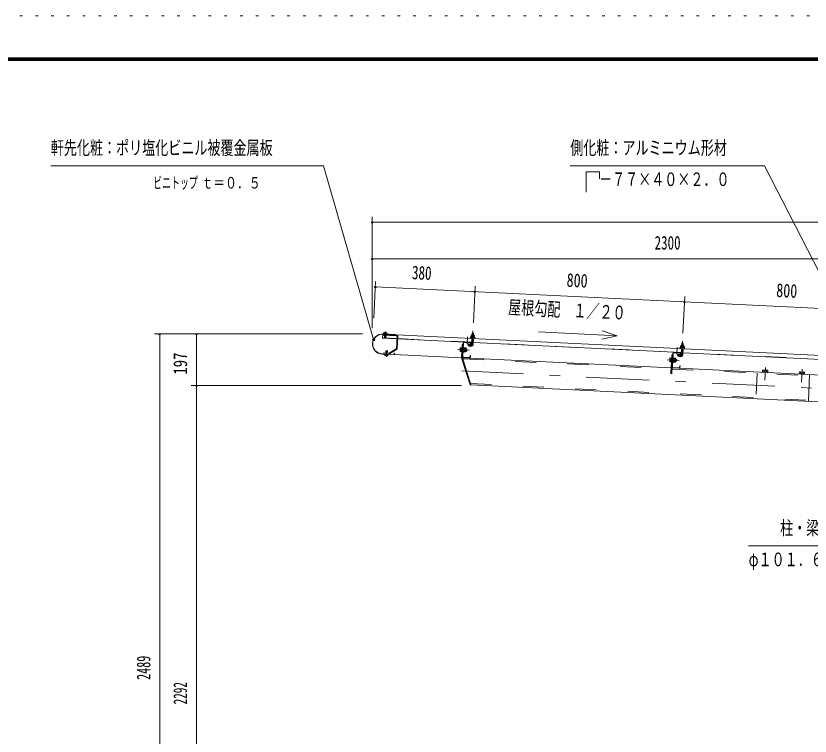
# Model space of a CAD drawing. Units: millimetres, scale not verified. Extents: x -34835 to 34837, y -16800 to 16800.
# Drawn here: x 6459 to 18569, y 5810 to 16800 of the extents above; entities that cross this region are included whole.
import ezdxf
from ezdxf.enums import TextEntityAlignment as Align

# ---------------------------------------------------------------- set-up
doc = ezdxf.new("R2010")
doc.units = ezdxf.units.MM
doc.header["$LTSCALE"] = 80
for name, pattern in [('USER2', [10, 4, -6]), ('USER3', [24, 12, -5, 2, -5]), ('USER4', [3, 0.5, -2.5])]:
    doc.linetypes.add(name, pattern=pattern)
for name, color, linetype, lineweight in [('0-6_2-02BOLD', 7, 'Continuous', 18), ('0-7_2-12HIDDEN', 3, 'USER2', 18), ('0-8_2-22CENTER', 3, 'USER3', 18), ('0-9_2-42THIN', 4, 'Continuous', 18), ('0-A_2-52DIM', 3, 'Continuous', 18), ('0-C_F-F1PAPER', 5, 'Continuous', 18), ('0-D_F-E_J_ADD', 5, 'USER4', 18)]:
    doc.layers.add(name, color=color, linetype=linetype, lineweight=lineweight)
doc.styles.add('ＭＳ ゴシック', font='')
doc.styles.get('ＭＳ ゴシック').set_extended_font_data('MS Gothic')

msp = doc.modelspace()

# ---------------------------------------------------------------- linework, layer by layer
at = {"layer": '0-6_2-02BOLD'}
for p, q in [((20094.36, 11549.19), (12052.01, 11942.53)), ((12052.11, 11944.53), (20094.45, 11551.19)), ((12069.4, 11952.06), (12070.07, 11966.04)), ((12081.61, 11965.48), (12080.93, 11951.51)), ((12104.01, 11950.4), (12104.68, 11964.37)), ((12269.83, 11909.05), (12260.82, 11724.77)), ((12273.61, 11724.15), (12282.62, 11908.42)), ((12280.9, 11873.27), (13407.56, 11818.17)), ((13406.08, 11787.95), (13410.39, 11876.1)), ((13410.61, 11900.51), (13411.6, 11920.98)), ((13414.42, 11958.15), (13438.38, 11956.98)), ((13434.37, 11874.93), (13430.06, 11786.78)), ((13437.55, 11919.71), (13436.54, 11899.25)), ((13277.76, 11784.46), (13264.97, 11785.08)), ((13285.49, 11811.32), (13275, 11597.17)), ((13292.19, 11817.4), (13386.48, 11812.78)), ((13408.29, 11833.01), (13432.25, 11831.83)), ((13431.54, 11816.99), (16603.74, 11661.85)), ((16606.78, 11744.19), (16607.78, 11764.66)), ((16633.73, 11763.39), (16632.72, 11742.93)), ((16634.56, 11800.66), (16632.84, 11765.45)), ((12042.43, 11640.23), (12223.02, 11631.4)), ((12223.12, 11633.4), (12042.53, 11642.23)), ((12097.31, 11631.13), (12096.64, 11617.16)), ((12099.54, 11687.09), (12123.51, 11685.94)), ((12119.71, 11616.06), (12120.38, 11630.03)), ((12257.33, 11718.94), (12148.16, 11653.63)), ((12154.73, 11642.64), (12263.9, 11707.96)), ((13256.33, 11582.84), (12227.58, 11633.18)), ((13234.76, 11691.45), (13253.95, 11690.51)), ((13255.41, 11720.5), (13236.23, 11721.43)), ((13284.99, 11669.98), (13278.59, 11670.28)), ((13293.1, 11672.39), (13285.12, 11672.78)), ((13286.25, 11695.95), (13294.64, 11703.55)), ((13295.03, 11711.54), (13286.64, 11703.94)), ((13293.91, 11688.55), (13317.09, 11687.42)), ((13318.56, 11717.41), (13295.37, 11718.54)), ((13296.1, 11733.54), (13319.29, 11732.4)), ((13329.36, 11717.87), (13321.39, 11718.26)), ((16471.19, 11440.86), (16481.66, 11655)), ((16488.37, 11661.08), (16582.65, 11656.47)), ((16602.27, 11631.63), (16606.58, 11719.78)), ((16604.47, 11676.7), (16628.44, 11675.51)), ((16630.54, 11718.61), (16626.23, 11630.46)), ((16627.71, 11660.68), (19799.92, 11505.53)), ((13281.1, 11590.47), (13375.38, 11585.87)), ((16430.94, 11535.13), (16450.13, 11534.19)), ((16451.59, 11564.18), (16432.41, 11565.11)), ((16484.48, 11581.58), (16478.09, 11581.89)), ((16482.43, 11539.63), (16490.82, 11547.23)), ((16491.2, 11555.22), (16482.83, 11547.62)), ((16492.34, 11578.39), (16484.35, 11578.78)), ((16490.08, 11532.23), (16513.28, 11531.1)), ((16514.74, 11561.09), (16491.55, 11562.22)), ((16515.47, 11576.08), (16492.29, 11577.22)), ((19647.57, 11272.69), (16464.17, 11428.38)), ((16571.55, 11429.54), (16477.27, 11434.15)), ((17864.45, 11392.34), (17863.27, 11367.98)), ((17902.47, 11366.06), (17903.67, 11390.42)), ((18423.78, 11364.98), (18422.59, 11340.63)), ((18461.8, 11338.71), (18463, 11363.06)), ((18561.67, 11325.8), (18541.81, 10919.88))]:
    msp.add_line(p, q, dxfattribs=at)
for points in [[(12268.12, 11873.89), (12049.18, 11884.6), (12052.11, 11944.53)], [(12057.4, 11946.27), (12243.97, 11937.14), (12243.88, 11935.14)], [(12262.86, 11930.22), (12059.91, 11940.14), (12059.28, 11927.36), (12262.24, 11917.43)], [(12070.07, 11966.04), (12073.66, 11967.88), (12112.82, 11966), (12116.21, 11963.82), (12115.55, 11949.86)], [(12079.27, 11926.38), (12077.8, 11895.6), (12101.77, 11894.45), (12103.24, 11925.21)], [(12101.77, 11894.45), (12097.59, 11890.65), (12081.61, 11891.42), (12077.8, 11895.6)], [(13449.53, 11898.61), (13450.52, 11919.08), (13447.15, 11921.25), (13402.2, 11923.46), (13398.62, 11921.62), (13397.62, 11901.15)], [(13412.69, 11922.94), (13414.42, 11958.15), (13416.51, 11960.05), (13436.48, 11959.08), (13438.38, 11956.98), (13436.67, 11921.77)], [(13264.97, 11785.08), (13255.09, 11583.07), (13383.51, 11168.23), (13395.74, 11172.02)], [(16451.39, 11429.01), (13267.99, 11584.71), (13279.09, 11811.64)], [(13389.91, 11779.65), (13363.7, 11796.53), (13350.69, 11776.37), (13376.91, 11759.47)], [(13392.55, 11806.08), (13391.22, 11778.91), (13397.63, 11778.6), (13398.95, 11805.77)], [(16645.71, 11742.29), (16646.7, 11762.76), (16643.32, 11764.93), (16598.38, 11767.14), (16594.8, 11765.3), (16593.8, 11744.83)], [(16608.86, 11766.62), (16610.59, 11801.83), (16612.68, 11803.73), (16632.66, 11802.76), (16634.56, 11800.66), (16610.59, 11801.83)], [(12143.66, 11652.5), (12070.04, 11656.11), (12069.41, 11643.32), (12143.03, 11639.72)], [(12131.91, 11629.47), (12131.24, 11615.5), (12127.65, 11613.65), (12088.5, 11615.54), (12085.1, 11617.72), (12085.77, 11631.68)], [(12121.97, 11653.57), (12123.51, 11685.94), (12119.71, 11690.12), (12103.73, 11690.89), (12099.54, 11687.09), (12097.98, 11654.74)], [(12227.31, 11637.2), (12228.18, 11655.17), (12230.18, 11655.08), (12229.3, 11637.1)], [(13253.21, 11675.51), (13234.02, 11676.45), (13231.48, 11681.41), (13233.94, 11731.75), (13236.95, 11736.43), (13256.14, 11735.49)], [(13262.73, 11739.15), (13256.34, 11739.46), (13253.01, 11671.54), (13259.42, 11671.22)], [(13284.99, 11669.98), (13288.31, 11737.9), (13281.92, 11738.21)], [(13288.16, 11735.1), (13296.16, 11734.71), (13293.1, 11672.39)], [(13319.29, 11732.4), (13321.84, 11727.45), (13319.37, 11677.1), (13316.35, 11672.42), (13293.17, 11673.56)], [(13319.82, 11686.3), (13327.81, 11685.91), (13334.1, 11691.61), (13335.08, 11711.58), (13329.36, 11717.87), (13327.81, 11685.91)], [(16475.27, 11655.31), (16459.87, 11340.49), (16447.09, 11341.11), (16461.16, 11628.76), (16473.95, 11628.14)], [(16586.09, 11623.33), (16559.87, 11640.22), (16546.88, 11620.05), (16573.1, 11603.15)], [(16588.74, 11649.76), (16587.41, 11622.6), (16593.8, 11622.28), (16595.13, 11649.45)], [(13267.99, 11584.69), (13395.88, 11171.56), (19940.14, 10851.5)], [(13382.08, 11591.94), (13383.41, 11619.1), (13389.81, 11618.79), (13388.48, 11591.62)], [(16449.4, 11519.2), (16430.2, 11520.14), (16427.66, 11525.09), (16430.13, 11575.43), (16433.14, 11580.11), (16452.32, 11579.17)], [(16458.92, 11582.84), (16452.52, 11583.14), (16449.2, 11515.23), (16455.59, 11514.91)], [(16484.48, 11581.58), (16481.16, 11513.66), (16474.77, 11513.97)], [(16481.29, 11516.46), (16489.29, 11516.07), (16492.34, 11578.39)], [(16515.56, 11520.79), (16512.53, 11516.1), (16489.35, 11517.24)], [(16515.56, 11520.79), (16518.01, 11571.13), (16515.47, 11576.08)], [(16516.01, 11529.98), (16523.99, 11529.58), (16525.55, 11561.55), (16517.56, 11561.94)], [(16525.55, 11561.55), (16531.26, 11555.27), (16530.27, 11535.29), (16523.99, 11529.58)], [(16584.65, 11435.31), (16585.99, 11462.47), (16579.59, 11462.78), (16578.26, 11435.62)], [(17843.66, 11368.94), (17844.84, 11393.3), (17851.27, 11396.6), (17917.2, 11393.38), (17923.28, 11389.46), (17922.09, 11365.1)], [(17924.43, 11356.98), (17924.82, 11364.97), (17840.91, 11369.07), (17840.52, 11361.08)], [(18483.76, 11329.63), (18484.15, 11337.62), (18400.25, 11341.72), (18399.86, 11333.73)], [(18402.98, 11341.59), (18404.18, 11365.94), (18410.6, 11369.25), (18476.52, 11366.02), (18482.61, 11362.1), (18481.42, 11337.75)]]:
    msp.add_lwpolyline(points, dxfattribs=at)
for points in [[(12117.45, 11949.76), (12067.5, 11952.16), (12067.18, 11945.77), (12117.14, 11943.37)], [(13391.62, 11901.45), (13455.53, 11898.31), (13455.22, 11891.92), (13391.3, 11895.06)], [(12134.12, 11635.77), (12084.18, 11638.17), (12083.86, 11631.78), (12133.82, 11629.38)], [(16587.79, 11745.12), (16651.72, 11741.99), (16651.41, 11735.6), (16587.47, 11738.74)]]:
    msp.add_lwpolyline(points, close=True, dxfattribs=at)
for centre, radius, start, end in [((12049.92, 11793.25), 153.2, 87.19998, 267.19998), ((12049.92, 11793.25), 151.2, 89.17036, 267.19998), ((12075.49, 11958.51), 9.26, 48.70595, 87.25218), ((12091.61, 11932.94), 34.04, 67.42085, 107.0813), ((12110.09, 11956.85), 9.27, 87.25218, 125.78362), ((12261.85, 11909.44), 8, 357.2, 87.19998), ((12261.85, 11909.44), 20.8, 357.2, 87.19998), ((13394.91, 11886.86), 8, 87.19978, 267.19978), ((13404.65, 11911.82), 11.5, 52.81572, 112.81572), ((13422.57, 11879.41), 42.99, 69.61201, 104.78793), ((13443.57, 11909.92), 11.5, 61.58423, 121.58423), ((13450.84, 11884.13), 8, 267.20061, 87.20059), ((13291.88, 11811.01), 12.8, 87.19728, 177.19728), ((13291.88, 11811.01), 6.4, 87.19728, 177.19728), ((13395.61, 11788.47), 34.5, 237.19998, 357.19998), ((13386.16, 11806.4), 6.4, 357.2092, 87.2012), ((13386.16, 11806.4), 12.8, 357.20143, 87.2012), ((13395.61, 11788.47), 10.5, 237.19998, 357.19998), ((16600.82, 11755.5), 11.5, 52.81572, 112.81572), ((16618.75, 11723.1), 42.99, 69.61201, 104.78793), ((16639.75, 11753.6), 11.5, 61.58423, 121.58423), ((12144.05, 11660.5), 20.8, 267.19998, 300.88791), ((12144.05, 11660.5), 8, 267.19998, 300.88449), ((12223.31, 11637.39), 6, 267.19998, 357.19998), ((12223.31, 11637.39), 4, 267.19998, 357.19998), ((12253.63, 11725.12), 7.2, 300.90262, 357.21434), ((12253.63, 11725.12), 20, 300.89085, 357.19966), ((13243.09, 11683.53), 11.51, 136.47221, 177.19904), ((13274.49, 11704.53), 41.84, 156.17363, 198.22444), ((13245.29, 11728.5), 11.51, 177.19904, 217.92586), ((13278.81, 11704.32), 41.84, 336.17365, 18.22444), ((13308.02, 11680.35), 11.51, 357.19905, 37.92586), ((13310.22, 11725.34), 11.51, 316.47221, 357.19904), ((16488.05, 11654.69), 12.8, 87.19728, 177.19728), ((16488.05, 11654.69), 6.4, 87.19728, 177.19728), ((16591.78, 11632.15), 34.5, 237.19998, 357.19998), ((16582.35, 11650.08), 6.4, 357.2092, 87.2012), ((16582.35, 11650.08), 12.8, 357.20143, 87.2012), ((16591.08, 11730.55), 8, 87.19978, 267.19978), ((16591.78, 11632.15), 10.5, 237.19998, 357.19998), ((16647.02, 11727.81), 8, 267.20061, 87.20059), ((12091.23, 11624.68), 9.27, 267.25218, 305.78362), ((12109.71, 11648.6), 34.04, 247.42085, 287.0813), ((12125.81, 11623.02), 9.26, 228.70595, 267.25218), ((13281.4, 11596.86), 12.8, 177.19728, 267.18843), ((13281.4, 11596.86), 6.4, 177.19728, 267.18843), ((13375.69, 11592.25), 12.8, 267.19951, 357.20206), ((13375.69, 11592.25), 6.4, 267.19951, 357.20918), ((16439.28, 11527.2), 11.51, 136.47221, 177.19904), ((16470.67, 11548.22), 41.84, 156.17363, 198.22444), ((16441.48, 11572.18), 11.51, 177.19904, 217.92586), ((16504.19, 11524.03), 11.51, 357.19905, 37.92586), ((16475, 11548), 41.84, 336.17365, 18.22444), ((16506.4, 11569.01), 11.51, 316.47221, 357.19904), ((16477.57, 11440.54), 12.8, 177.19728, 267.18843), ((16477.57, 11440.54), 6.4, 177.19728, 267.18843), ((16571.88, 11435.93), 12.8, 267.19951, 357.20206), ((16571.88, 11435.93), 6.4, 267.19951, 357.20918), ((17854.08, 11381.31), 15.13, 46.76883, 87.19998), ((17881.54, 11339.94), 55.12, 66.33568, 108.06429), ((17912.91, 11378.43), 15.14, 87.19998, 127.6283), ((18413.42, 11353.95), 15.13, 46.76883, 87.19998), ((18440.88, 11312.58), 55.12, 66.33568, 108.06429), ((18472.24, 11351.07), 15.14, 87.19998, 127.6283)]:
    msp.add_arc(centre, radius, start, end, dxfattribs=at)
at = {"layer": '0-7_2-12HIDDEN'}
for p, q in [((12268.21, 11875.89), (12049.28, 11886.6)), ((13407.66, 11820.17), (12281, 11875.27)), ((16603.84, 11663.85), (13431.64, 11818.99)), ((19800.02, 11507.52), (16627.81, 11662.67)), ((13273.28, 11567.62), (16450.56, 11412.23)), ((16463.35, 11411.61), (19646.75, 11255.91)), ((17761.8, 11348.1), (17743.59, 10975.75)), ((13390.59, 11188.64), (19940.96, 10868.27))]:
    msp.add_line(p, q, dxfattribs=at)
at = {"layer": '0-8_2-22CENTER'}
for p, q in [((13428.19, 11994.15), (13418.06, 11787.36)), ((12089.33, 11886.63), (12094.08, 11983.7)), ((13338.34, 11795.12), (13343.55, 11901.39)), ((13383.42, 11769.56), (13343.91, 11795.01)), ((16624.37, 11837.84), (16614.25, 11631.05)), ((12111.99, 11694.9), (12107.24, 11597.84)), ((13192.75, 11708.54), (13374.54, 11699.63)), ((16534.53, 11638.8), (16539.72, 11745.07)), ((16579.59, 11613.24), (16540.09, 11638.69)), ((16570.72, 11543.31), (16388.94, 11552.22)), ((17876.61, 11239.17), (17886.19, 11434.94)), ((18445.52, 11407.59), (18435.94, 11211.82)), ((19950.07, 11054.46), (13258.06, 11381.75))]:
    msp.add_line(p, q, dxfattribs=at)
for centre in [(13395.61, 11788.47), (16591.78, 11632.15)]:
    msp.add_arc(centre, 22.5, 237.19998, 357.19998, dxfattribs=at)
at = {"layer": '0-9_2-42THIN'}
for p, q in [((12082.48, 11926.22), (12080.85, 11892.25)), ((12098.42, 11891.4), (12100.05, 11925.36)), ((13410.3, 11832.91), (13412.4, 11876)), ((13416.51, 11960.05), (13414.69, 11922.85)), ((13434.66, 11921.86), (13436.49, 11959.07)), ((13407.92, 11825.55), (13410.29, 11832.91)), ((16612.68, 11803.73), (16610.87, 11766.53)), ((16630.85, 11765.55), (16632.66, 11802.76)), ((12102.89, 11690.13), (12101.18, 11654.58)), ((12118.76, 11653.72), (12120.47, 11689.29)), ((13320.02, 11690.3), (13332, 11689.71)), ((13333.17, 11713.67), (13321.19, 11714.27)), ((16516.2, 11533.97), (16528.18, 11533.39)), ((16529.35, 11557.35), (16517.37, 11557.95))]:
    msp.add_line(p, q, dxfattribs=at)
for points in [[(13432.38, 11875.03), (13430.26, 11831.93), (13431.89, 11824.37)], [(16604.1, 11669.23), (16606.47, 11676.59), (16608.57, 11719.68)], [(16628.55, 11718.71), (16626.45, 11675.61), (16628.07, 11668.06)]]:
    msp.add_lwpolyline(points, dxfattribs=at)
at = {"layer": '0-A_2-52DIM'}
for p, q in [((15151.47, 14418.2), (15151.47, 14111.89)), ((11891.45, 12034.27), (11891.45, 13731.94)), ((11907.45, 13651.94), (11875.45, 13651.94)), ((11891.45, 13651.94), (31691.45, 13651.94)), ((11907.45, 13091.94), (11875.45, 13091.94)), ((31691.45, 13091.94), (11891.45, 13091.94)), ((11943.22, 12747.6), (11915.86, 12188.26)), ((11955.31, 12667.7), (11923.31, 12667.7)), ((19849.85, 12280.81), (11939.31, 12667.7)), ((13434.06, 12114.01), (13461.4, 12673.35)), ((13473.5, 12593.45), (13441.5, 12593.45)), ((16630.23, 11957.69), (16657.59, 12517.03)), ((16669.68, 12437.13), (16637.68, 12437.13)), ((8571.45, 11947.89), (11746.17, 11947.89)), ((8667.44, 11947.89), (8635.44, 11947.89)), ((8651.44, -1648.11), (8651.44, 11947.89)), ((9227.44, 11947.89), (9195.44, 11947.89)), ((9211.44, 11947.89), (9211.44, -1648.11)), ((15392.59, 11868.77), (15627.17, 11919.48)), ((11929.53, 11860.39), (11897.53, 11860.39)), ((13254.97, 11159.89), (9131.44, 11159.89)), ((9227.44, 11159.89), (9195.44, 11159.89))]:
    msp.add_line(p, q, dxfattribs=at)
for points in [[(11913.53, 11860.39), (11151.47, 14511.89), (6991.47, 14511.89)], [(19461.53, 11415.37), (17871.47, 14511.89), (14911.47, 14511.89)], [(15151.47, 14418.2), (15357.52, 14418.2), (15357.52, 14315.17)], [(15398.65, 11992.85), (15627.17, 11919.48), (14428.6, 11978.1)], [(17631.44, 8711.89), (20111.45, 8711.89), (20936.69, 8177.56)]]:
    msp.add_lwpolyline(points, dxfattribs=at)
for centre in [(11891.45, 13651.94), (11891.45, 13091.94), (11939.31, 12667.7), (13457.5, 12593.45), (16653.68, 12437.13), (8651.44, 11947.89), (9211.44, 11947.89), (11913.53, 11860.39), (9211.44, 11159.89)]:
    msp.add_arc(centre, 16, 180, 0, dxfattribs=at)
at = {"layer": '0-C_F-F1PAPER'}
for points in [[(34037.47, -16000), (-11882.53, -16000), (-11882.53, 16160), (34037.47, 16160)], [(34033.47, -15996), (-11878.53, -15996), (-11878.53, 16156), (34033.47, 16156)], [(34029.47, -15992), (34029.47, 16152), (-11874.53, 16152), (-11874.53, -15992)], [(34025.47, -15988), (-11870.53, -15988), (-11870.53, 16148), (34025.47, 16148)], [(34021.47, -15984), (34021.47, 16144), (-11866.53, 16144), (-11866.53, -15984)], [(34017.47, -15980), (-11862.53, -15980), (-11862.53, 16140), (34017.47, 16140)], [(34013.47, -15976), (34013.47, 16136), (-11858.53, 16136), (-11858.53, -15976)], [(34009.47, -15972), (-11854.53, -15972), (-11854.53, 16132), (34009.47, 16132)], [(34005.47, -15968), (-11850.53, -15968), (-11850.53, 16128), (34005.47, 16128)], [(34001.47, -15964), (-11846.53, -15964), (-11846.53, 16124), (34001.47, 16124)], [(33997.47, -15960), (33997.47, 16120), (-11842.53, 16120), (-11842.53, -15960)]]:
    msp.add_lwpolyline(points, close=True, dxfattribs=at)
at = {"layer": '0-D_F-E_J_ADD'}
msp.add_lwpolyline([(34837.47, -16800), (-12682.53, -16800), (-12682.53, 16800), (34837.47, 16800)], close=True, dxfattribs=at)

# ---------------------------------------------------------------- texts
at = {"layer": '0-A_2-52DIM', "color": 7, "style": 'ＭＳ ゴシック'}
for s, height, width, p in [('軒先化粧：ポリ塩化ビニル被覆金属板', 208.4, 0.7, (6991.46, 14620.31)), ('側化粧：アルミニウム形材', 208.4, 0.7, (14911.46, 14620.32)), ('\u3000－７７×４０×２．０', 208.4, 0.7, (15151.46, 14140.32)), ('ビニトップ ', 177.1, 0.55, (8551.47, 14111.89)), ('ｔ＝０．５', 177.1, 0.75, (9286.3, 14111.89)), ('2300', 208.4, 0.7, (16197.15, 13171.94)), ('柱・梁：丸パイプ', 208.4, 0.7, (18111.44, 8820.32)), ('φ１０１．６×４．２', 208.4, 0.7, (17631.44, 8340.31))]:
    msp.add_text(s, height=height, dxfattribs=dict(at, width=width)).set_placement(p, align=Align.BOTTOM_LEFT)
for s, rotation, width, p in [('380', 357.2, 0.7, (12491.1, 12720.8)), ('800', 357.2, 0.75, (14849.49, 12605.46)), ('800', 357.2, 0.75, (18045.67, 12449.15)), ('屋根勾配\u3000１／２０', 357.2, 0.7, (13958.4, 12190.29)), ('197', 90, 0.8, (9131.44, 11324.07)), ('2489', 90, 0.65, (8571.44, 6668.67)), ('2292', 90, 0.6, (9131.44, 6294.48))]:
    msp.add_text(s, height=208.4, rotation=rotation, dxfattribs=dict(at, width=width)).set_placement(p, align=Align.BOTTOM_LEFT)

doc.saveas('drawing.dxf')
